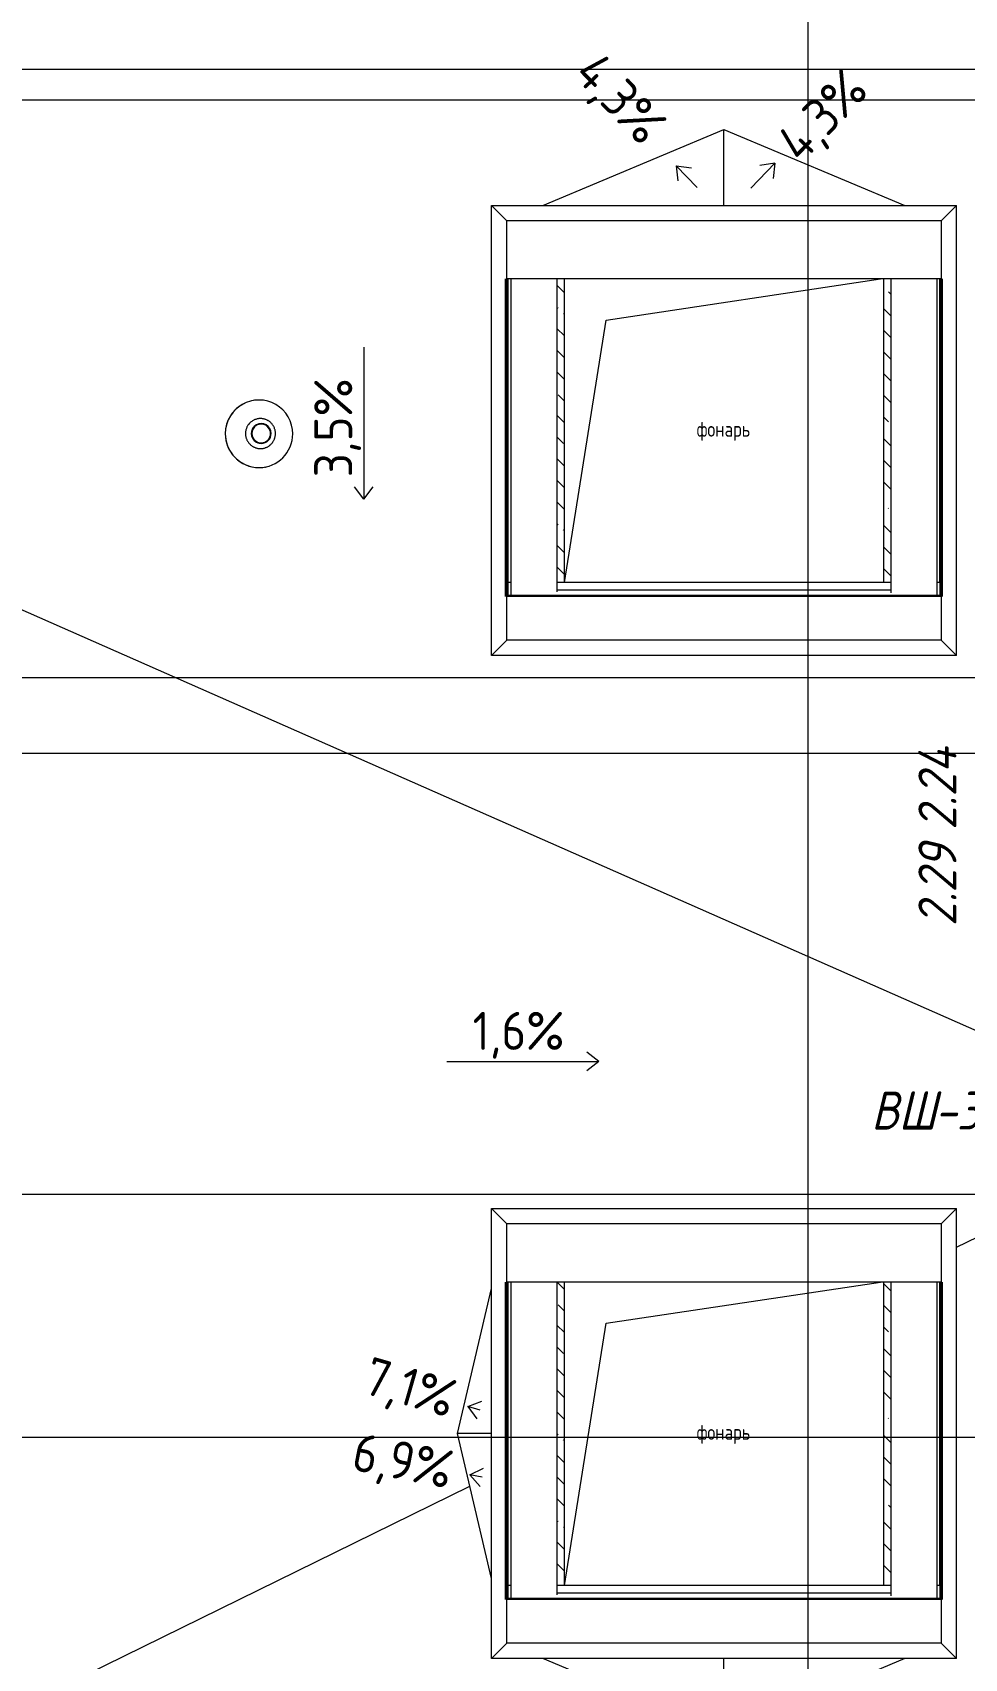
# Model space of a CAD drawing. Header units: millimetres. Extents: x -592259 to 288321, y -552984 to 293768.
# Drawn here: x 149263 to 155396, y -527811 to -517112 of the extents above; entities that cross this region are included whole.
import ezdxf

# ---------------------------------------------------------------- set-up
doc = ezdxf.new("R2010")
doc.units = ezdxf.units.MM
doc.linetypes.add('ADSK_Линия сетки', pattern=[2500, 2000, -250, 0, -250])
for name, color, linetype, lineweight in [('Аннотация', 250, 'Continuous', 20), ('Крыша', 7, 'Continuous', 5), ('Марки окон', 7, 'Continuous', 9), ('Обобщенные модели', 250, 'Continuous', 9), ('Оборудование', 7, 'Continuous', 9), ('Ограждение', 7, 'Continuous', 5), ('Окна', 7, 'Continuous', 5), ('Оси', 250, 'Continuous', 9), ('Размеры', 7, 'Continuous', 9), ('Стены внутренние', 7, 'Continuous', 9), ('Стены несущие', 7, 'Continuous', 13), ('Стены перегородки', 7, 'Continuous', 13), ('Стены штриховка', 250, 'Continuous', 9), ('Узлы', 250, 'Continuous', 18)]:
    doc.layers.add(name, color=color, linetype=linetype, lineweight=lineweight)
doc.styles.add('GOST Common_I', font='', dxfattribs={"width": 0.9, "height": 250})
doc.styles.add('ISOCPEUR', font='isocpeur.ttf', dxfattribs={"width": 0.8, "height": 100})
doc.styles.add('ISOCPEUR_1', font='isocpeur.ttf', dxfattribs={"width": 0.9, "height": 250})
doc.styles.add('ISOCPEUR_I', font='isocpeui.ttf', dxfattribs={"width": 0.9, "height": 12.5})
doc.styles.get('GOST Common_I').set_extended_font_data('GOST Common', italic=True)
pattern_1 = [(135, (23667.23, -543980.64), (-142.56192, -142.56192), []), (135, (23809.8, -543980.64), (-142.56192, -142.56192), [252.016, -50.403, 3.353, -47.05])]

# ---------------------------------------------------------------- blocks, each defined once
blk = doc.blocks.new('_Wn_-As_OpeningMEP_floor__Rectangular - _Wn_-As_OpeningMEP_floor__Rectangular-37757487-АР3_Кладочный план кровли _17_930 С2-3')
at = {"layer": 'Узлы', "lineweight": 5}
for p, q in [((-776, 776), (1030, 1047)), ((-1050, -950), (-776, 776))]:
    blk.add_line(p, q, dxfattribs=at)
blk = doc.blocks.new('Обобщенные модели 13 - Обобщенные модели 1-37759274-АР3_Кладочный план кровли _17_930 С2-3')
at = {"layer": 'Обобщенные модели', "lineweight": 13}
for p, q in [((128726, 23164), (128726, 23250)), ((128746, 23250), (128726, 23250)), ((131246, 23250), (129046, 23250)), ((131566, 23250), (131546, 23250)), ((131566, 23250), (131566, 23164))]:
    blk.add_line(p, q, dxfattribs=at)
blk = doc.blocks.new('Обобщенные модели 14 - Обобщенные модели 2-37759309-АР3_Кладочный план кровли _17_930 С2-3')
at = {"layer": 'Обобщенные модели'}
for p, q in [((128716, 25247), (128716, 25630)), ((131576, 25630), (128716, 25630)), ((131576, 25630), (131576, 25247)), ((131576, 25247), (128716, 25247)), ((128746, 23188), (128746, 25247)), ((129046, 25247), (129046, 23188)), ((131246, 23182), (131246, 25247)), ((131546, 25247), (131546, 23182)), ((128716, 23157), (128716, 23158)), ((131576, 23158), (128716, 23158)), ((128716, 22870), (128716, 23157)), ((131576, 23157), (128716, 23157)), ((128721, 23159), (128721, 23160)), ((131571, 23160), (128721, 23160)), ((128721, 23157), (128721, 23159)), ((131571, 23159), (128721, 23159)), ((128726, 23160), (128726, 23164)), ((131566, 23164), (128726, 23164)), ((131566, 23160), (128726, 23160)), ((128746, 23164), (128746, 23188)), ((131246, 23200), (129046, 23200)), ((131546, 23182), (131546, 23164)), ((131566, 23164), (131566, 23160)), ((131571, 23160), (131571, 23159)), ((131571, 23159), (131571, 23157)), ((131576, 23158), (131576, 23157)), ((131576, 23157), (131576, 22870)), ((131576, 22870), (128716, 22870))]:
    blk.add_line(p, q, dxfattribs=at)
blk = doc.blocks.new('Обобщенные модели 17 - Обобщенные модели 1-37759727-АР3_Кладочный план кровли _17_930 С2-3')
at = {"layer": 'Обобщенные модели', "lineweight": 13}
for p, q in [((128726, 16564), (128726, 16650)), ((128746, 16650), (128726, 16650)), ((131246, 16650), (129046, 16650)), ((131566, 16650), (131546, 16650)), ((131566, 16650), (131566, 16564))]:
    blk.add_line(p, q, dxfattribs=at)
blk = doc.blocks.new('Обобщенные модели 18 - Обобщенные модели 2-37759762-АР3_Кладочный план кровли _17_930 С2-3')
at = {"layer": 'Обобщенные модели'}
for p, q in [((128716, 18647), (128716, 19030)), ((131576, 19030), (128716, 19030)), ((131576, 19030), (131576, 18647)), ((131576, 18647), (128716, 18647)), ((128746, 16588), (128746, 18647)), ((129046, 18647), (129046, 16588)), ((131246, 16582), (131246, 18647)), ((131546, 18647), (131546, 16582)), ((128746, 16564), (128746, 16588)), ((131246, 16600), (129046, 16600)), ((128716, 16557), (128716, 16558)), ((131576, 16558), (128716, 16558)), ((128716, 16270), (128716, 16557)), ((131576, 16557), (128716, 16557)), ((128721, 16559), (128721, 16560)), ((131571, 16560), (128721, 16560)), ((128721, 16557), (128721, 16559)), ((131571, 16559), (128721, 16559)), ((128726, 16560), (128726, 16564)), ((131566, 16564), (128726, 16564)), ((131566, 16560), (128726, 16560)), ((131546, 16582), (131546, 16564)), ((131566, 16564), (131566, 16560)), ((131571, 16560), (131571, 16559)), ((131571, 16559), (131571, 16557)), ((131576, 16558), (131576, 16557)), ((131576, 16557), (131576, 16270)), ((131576, 16270), (128716, 16270))]:
    blk.add_line(p, q, dxfattribs=at)
blk = doc.blocks.new('Ограждение - Ограждение-38154906-АР3_Кладочный план кровли _17_930 С2-3')
at = {"layer": 'Ограждение'}
for p, q in [((128616, 16170), (128616, 19130)), ((128716, 19030), (128616, 19130)), ((128616, 19130), (131676, 19130)), ((131576, 19030), (131676, 19130)), ((131676, 16170), (131676, 19130)), ((128716, 16270), (128616, 16170)), ((131676, 16170), (131576, 16270)), ((131676, 16170), (128616, 16170))]:
    blk.add_line(p, q, dxfattribs=at)
blk = doc.blocks.new('Ограждение - Ограждение-38154916-АР3_Кладочный план кровли _17_930 С2-3')
at = {"layer": 'Ограждение'}
for p, q in [((128616, 22770), (128616, 25730)), ((128716, 25630), (128616, 25730)), ((128616, 25730), (131676, 25730)), ((131576, 25630), (131676, 25730)), ((131676, 22770), (131676, 25730)), ((128716, 22870), (128616, 22770)), ((131676, 22770), (131576, 22870)), ((131676, 22770), (128616, 22770))]:
    blk.add_line(p, q, dxfattribs=at)
blk = doc.blocks.new('TN_Аэратор кровельный ТехноНИКОЛЬ - Аэратор кровельный ТехноНИКОЛЬ 160х460мм-36023644-АР3_Кладочный план кровли _17_930 С2-3')
at = {"layer": 'Оборудование'}
for p, q in [((74130, 40915), (74130, 40915)), ((74175, 40763), (74175, 40763)), ((74200, 40636), (74200, 40636)), ((74216, 40478), (74217, 40478))]:
    blk.add_line(p, q, dxfattribs=at)
at = {"layer": 'Оборудование', "flags": 128}
for points in [[(74281, 40698), (74281, 40702), (74281, 40706), (74281, 40710), (74280, 40714), (74279, 40718), (74279, 40722), (74278, 40726), (74276, 40729), (74275, 40733), (74274, 40737), (74272, 40740), (74270, 40744), (74268, 40747), (74266, 40751), (74264, 40754), (74262, 40757), (74259, 40760), (74257, 40764), (74254, 40766), (74251, 40769), (74249, 40772), (74246, 40775), (74242, 40777), (74239, 40779), (74236, 40781), (74233, 40784), (74229, 40785), (74226, 40787), (74222, 40789), (74218, 40790), (74215, 40792), (74211, 40793), (74207, 40794), (74203, 40795), (74199, 40796), (74196, 40796), (74192, 40797), (74188, 40797), (74184, 40797), (74180, 40797), (74176, 40797), (74172, 40797), (74168, 40796), (74164, 40795), (74160, 40795), (74156, 40794), (74153, 40792), (74149, 40791), (74145, 40790), (74142, 40788), (74138, 40786), (74135, 40785), (74131, 40783), (74128, 40781), (74125, 40778), (74121, 40776), (74118, 40773), (74115, 40771), (74113, 40768), (74110, 40765), (74107, 40762), (74105, 40759), (74102, 40756), (74100, 40753), (74098, 40749), (74096, 40746), (74094, 40742), (74093, 40739), (74091, 40735), (74090, 40732), (74088, 40728), (74087, 40724), (74086, 40720), (74086, 40716), (74085, 40712), (74084, 40708), (74084, 40705), (74084, 40701), (74084, 40698)], [(74084, 40698), (74084, 40695), (74084, 40691), (74085, 40687), (74085, 40683), (74086, 40679), (74087, 40675), (74088, 40671), (74089, 40667), (74090, 40664), (74092, 40660), (74093, 40656), (74095, 40653), (74097, 40649), (74099, 40646), (74101, 40643), (74104, 40640), (74106, 40636), (74108, 40633), (74111, 40630), (74114, 40628), (74117, 40625), (74120, 40622), (74123, 40620), (74126, 40618), (74129, 40615), (74133, 40613), (74136, 40611), (74140, 40610), (74143, 40608), (74147, 40606), (74151, 40605), (74154, 40604), (74158, 40603), (74162, 40602), (74166, 40601), (74170, 40601), (74174, 40600), (74178, 40600), (74182, 40600), (74186, 40600), (74189, 40600), (74193, 40600), (74197, 40601), (74201, 40601), (74205, 40602), (74209, 40603), (74213, 40604), (74216, 40606), (74220, 40607), (74224, 40609), (74227, 40610), (74231, 40612), (74234, 40614), (74238, 40616), (74241, 40619), (74244, 40621), (74247, 40624), (74250, 40626), (74253, 40629), (74255, 40632), (74258, 40635), (74261, 40638), (74263, 40641), (74265, 40644), (74267, 40648), (74269, 40651), (74271, 40654), (74273, 40658), (74274, 40662), (74276, 40665), (74277, 40669), (74278, 40673), (74279, 40677), (74280, 40681), (74280, 40684), (74281, 40688), (74281, 40692), (74281, 40696), (74281, 40698)]]:
    blk.add_lwpolyline(points, dxfattribs=at)
at = {"layer": 'Оборудование'}
for centre, major_axis, start_param, end_param in [((74173, 40697), (-43, 218), 4.516907, 7.6585), ((74173, 40697), (-43, 218), 0.253317, 1.375315), ((74173, 40697), (-43, 218), 6.087704, 6.312103), ((74187, 40699), (-12.6, 63.8), 6.087704, 7.6585), ((74188, 40699), (-12.6, 63.8), 4.516907, 7.6585), ((74188, 40699), (-12, 60.8), 4.516907, 7.6585), ((74173, 40697), (-43, 218), 1.375315, 4.516907), ((74173, 40697), (-43, 218), 1.375315, 2.721712), ((74187, 40699), (-12.6, 63.8), 1.375315, 3.33881), ((74188, 40699), (-12.6, 63.8), 1.375315, 4.516907), ((74188, 40699), (-12, 60.8), 1.375315, 4.516907), ((74187, 40699), (-12, 60.8), 4.516907, 5.933399), ((74187, 40699), (-12, 60.8), 3.172849, 4.516907), ((74173, 40697), (-43, 218), 2.946111, 3.170511)]:
    blk.add_ellipse(centre, major_axis=major_axis, ratio=0.999485, start_param=start_param, end_param=end_param, dxfattribs=at)

msp = doc.modelspace()

# ---------------------------------------------------------------- hatches: boundary and pattern name
at = {"layer": 'Стены внутренние', "lineweight": 5}
h = msp.add_hatch(dxfattribs=at)
h.set_pattern_fill('FP_1', color=256, style=0, pattern_type=2)
h.set_pattern_definition(pattern_1)
h.paths.add_polyline_path([(152762.9185, -520730.641), (152762.647, -518733.6279), (152712.9185, -518733.6279), (152712.9185, -520730.641)])
h = msp.add_hatch(dxfattribs=at)
h.set_pattern_fill('FP_1', color=256, style=0, pattern_type=2)
h.set_pattern_definition(pattern_1)
h.paths.add_polyline_path([(154912.9185, -520730.641), (154912.9185, -518733.6279), (154862.9185, -518733.6279), (154862.9185, -520730.641)])
h = msp.add_hatch(dxfattribs=at)
h.set_pattern_fill('FP_1', color=256, style=0, pattern_type=2)
h.set_pattern_definition(pattern_1)
h.paths.add_polyline_path([(152762.9185, -527330.641), (152762.647, -525333.6279), (152712.9185, -525333.6279), (152712.9185, -527330.641)])
h = msp.add_hatch(dxfattribs=at)
h.set_pattern_fill('FP_1', color=256, style=0, pattern_type=2)
h.set_pattern_definition(pattern_1)
h.paths.add_polyline_path([(154912.9185, -527330.641), (154912.9185, -525333.6279), (154862.9185, -525333.6279), (154862.9185, -527330.641)])

# ---------------------------------------------------------------- linework, layer by layer
at = {"layer": 'Крыша'}
for p, q in [((152621.2519, -518250.641), (153812.9185, -517750.641)), ((153812.9185, -517750.641), (155004.5852, -518250.641)), ((153812.9185, -518250.641), (153812.9185, -517750.641)), ((156744.1813, -524240.2153), (148543.1549, -520626.2828)), ((155342.9185, -525105.0086), (156745.949, -524416.4057)), ((152058.663, -526330.641), (152282.9185, -525376.2313)), ((152282.9185, -527285.0507), (152058.663, -526330.641)), ((152282.9185, -526330.641), (152058.663, -526330.641)), ((138283.6562, -533477.6404), (152140.0395, -526676.9715)), ((153812.9185, -528310.641), (152621.2519, -527810.641)), ((153812.9185, -528310.641), (153812.9185, -527810.641)), ((155004.5852, -527810.641), (153812.9185, -528310.641))]:
    msp.add_line(p, q, dxfattribs=at)
at = {"layer": 'Оси', "linetype": 'ADSK_Линия сетки', "ltscale": 100}
for p, q in [((154367.2308, -547719.4803), (154367.2308, -482778.6358)), ((179734.0447, -517355.5211), (122987.2298, -517355.5211)), ((88763.207, -517555.6404), (180488.1093, -517555.6404)), ((88763.207, -521355.6404), (180488.1093, -521355.6404)), ((180488.1093, -521855.5211), (122987.2298, -521855.5211)), ((88763.207, -524755.6404), (180488.1093, -524755.6404)), ((180488.1093, -526355.5807), (122987.2298, -526355.5807))]:
    msp.add_line(p, q, dxfattribs=at)
at = {"layer": 'Размеры'}
for p, q in [((153498.832, -517988.3144), (153598.544, -518003.3401)), ((153498.832, -517988.3144), (153510.1256, -518088.5178)), ((153637.8376, -518132.6088), (153498.832, -517988.3144)), ((153990.0876, -518136.3561), (154148.6403, -517971.7708)), ((154148.6403, -517971.7708), (154048.9283, -517986.7966)), ((154148.6403, -517971.7708), (154137.3467, -518071.9742)), ((151443.5908, -519182.1518), (151443.5908, -520182.1518)), ((151443.5908, -520182.1518), (151382.2046, -520102.1518)), ((151443.5908, -520182.1518), (151504.9769, -520102.1518)), ((151990.0594, -523882.6036), (152990.0594, -523882.6036)), ((152990.0594, -523882.6036), (152910.0594, -523821.2174)), ((152990.0594, -523882.6036), (152910.0594, -523943.9898)), ((152126.5778, -526153.753), (152220.4108, -526116.8257)), ((152126.5778, -526153.753), (152186.5326, -526234.8312)), ((152209.6865, -526177.6127), (152126.5778, -526153.753)), ((152141.234, -526602.8362), (152231.4386, -526557.7654)), ((152141.234, -526602.8362), (152208.1157, -526678.3021)), ((152221.3247, -526618.3332), (152141.234, -526602.8362))]:
    msp.add_line(p, q, dxfattribs=at)
at = {"layer": 'Стены несущие', "lineweight": 50}
for p, q in [((152382.9185, -518733.6279), (152382.9185, -520822.6014)), ((155242.9185, -520822.6014), (155242.9185, -518733.6279)), ((152382.9185, -525333.6279), (152382.9185, -527422.6014)), ((155242.9185, -527422.6014), (155242.9185, -525333.6279))]:
    msp.add_line(p, q, dxfattribs=at)
at = {"layer": 'Стены перегородки'}
for p, q in [((152762.9185, -520730.641), (152762.9185, -518733.6279)), ((154862.9185, -518733.6279), (154862.9185, -520730.641)), ((152762.9185, -527330.641), (152762.9185, -525333.6279)), ((154862.9185, -525333.6279), (154862.9185, -527330.641))]:
    msp.add_line(p, q, dxfattribs=at)
at = {"layer": 'Стены штриховка'}
for p, q in [((152387.9185, -520820.6889), (152387.9185, -518733.6279)), ((152392.9185, -520730.641), (152392.9185, -518733.6279)), ((155232.9185, -520730.641), (155232.9185, -518733.6279)), ((155237.9185, -520820.6889), (155237.9185, -518733.6279)), ((152387.9185, -527420.6889), (152387.9185, -525333.6279)), ((152392.9185, -527330.641), (152392.9185, -525333.6279)), ((155232.9185, -527330.641), (155232.9185, -525333.6279)), ((155237.9185, -527420.6889), (155237.9185, -525333.6279))]:
    msp.add_line(p, q, dxfattribs=at)

# ---------------------------------------------------------------- block references
at = {"layer": 'Обобщенные модели'}
for name in ['Обобщенные модели 14 - Обобщенные модели 2-37759309-АР3_Кладочный план кровли _17_930 С2-3', 'Обобщенные модели 13 - Обобщенные модели 1-37759274-АР3_Кладочный план кровли _17_930 С2-3', 'Обобщенные модели 18 - Обобщенные модели 2-37759762-АР3_Кладочный план кровли _17_930 С2-3', 'Обобщенные модели 17 - Обобщенные модели 1-37759727-АР3_Кладочный план кровли _17_930 С2-3']:
    msp.add_blockref(name, (23667.2298, -543980.641), dxfattribs=at)
at = {"layer": 'Оборудование'}
msp.add_blockref('TN_Аэратор кровельный ТехноНИКОЛЬ - Аэратор кровельный ТехноНИКОЛЬ 160х460мм-36023644-АР3_Кладочный план кровли _17_930 С2-3', (76580.262, -560449.4072), dxfattribs=at)
at = {"layer": 'Ограждение'}
for name in ['Ограждение - Ограждение-38154916-АР3_Кладочный план кровли _17_930 С2-3', 'Ограждение - Ограждение-38154906-АР3_Кладочный план кровли _17_930 С2-3']:
    msp.add_blockref(name, (23667.2298, -543980.641), dxfattribs=at)
at = {"layer": 'Окна'}
for p in [(153812.9185, -519780.641), (153812.9185, -526380.641)]:
    msp.add_blockref('_Wn_-As_OpeningMEP_floor__Rectangular - _Wn_-As_OpeningMEP_floor__Rectangular-37757487-АР3_Кладочный план кровли _17_930 С2-3', p, dxfattribs=at)

# ---------------------------------------------------------------- texts
at = {"layer": 'Аннотация', "attachment_point": 1}
for s, insert, char_height, width, style in [('фонарь', (153633.7396, -519671.6855), 100, 448.945, 'ISOCPEUR'), ('ВШ', (154782.8691, -524080.5285), 250, 505.063125, 'GOST Common_I'), ('-34', (155199.5879, -524080.5285), 250, 613.290937, 'GOST Common_I'), ('фонарь', (153633.7396, -526271.6855), 100, 448.945, 'ISOCPEUR')]:
    msp.add_mtext(s, dxfattribs=dict(at, insert=insert, char_height=char_height, width=width, style=style))
at = {"layer": 'Марки окон', "char_height": 250, "attachment_point": 1, "rotation": 90, "style": 'ISOCPEUR_I'}
for s, insert, width in [('2.24', (155092.9612, -522358.8904), 595.252969), ('2.29', (155092.9612, -522991.5649), 577.215)]:
    msp.add_mtext(s, dxfattribs=dict(at, insert=insert, width=width))
at = {"layer": 'Размеры', "char_height": 250, "attachment_point": 1, "line_spacing_factor": 1.149209, "style": 'ISOCPEUR_1'}
for s, insert, width, rotation in [('4,3%', (152995.3485, -517220.9278), 884.373142, 313.93048987), ('4,3%', (154140.0092, -517807.8959), 884.373142, 46.06951013), ('3,5%', (151116.9768, -520038.1916), 854.495671, 90), ('7,1%', (151494.4658, -525821.9972), 794.740729, 343.98175896), ('6,9%', (151401.1117, -526323.5367), 854.495671, 349.04901866)]:
    msp.add_mtext(s, dxfattribs=dict(at, insert=insert, width=width, rotation=rotation))
at = {"layer": 'Размеры', "insert": (152158.9175, -523555.9897), "char_height": 250, "width": 794.740729, "attachment_point": 1, "line_spacing_factor": 1.149209, "style": 'ISOCPEUR_1'}
msp.add_mtext('1,6%', dxfattribs=at)

doc.saveas('drawing.dxf')
